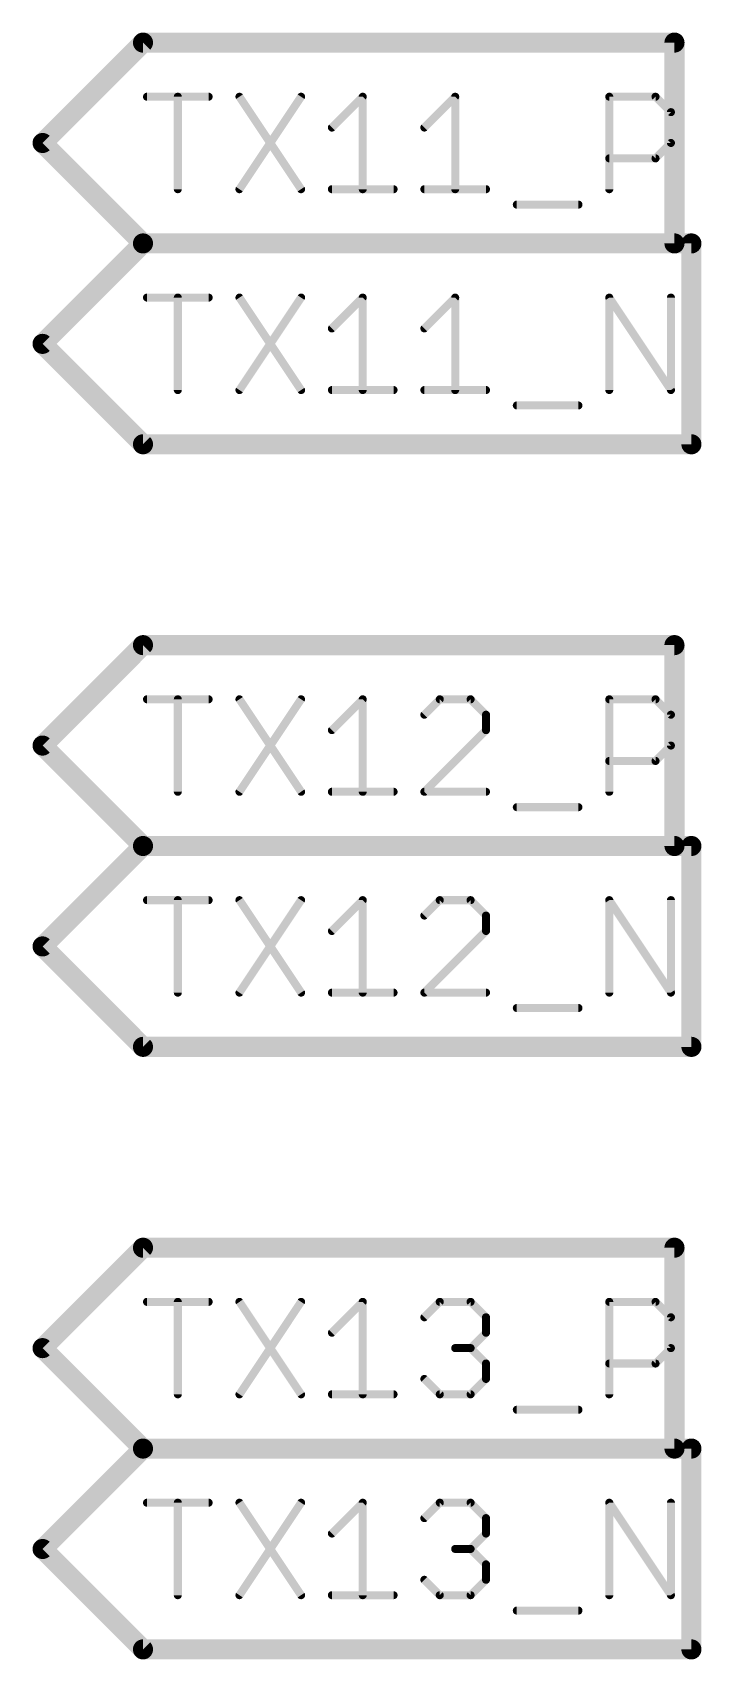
# Model space of a CAD drawing. Extents: x -72 to 265, y -97 to 216.
# Drawn here: x 40.51 to 48.97, y -36.96 to -16.38 of the extents above; entities that cross this region are included whole.
import ezdxf

# ---------------------------------------------------------------- set-up
doc = ezdxf.new("R2010")
doc.units = 0
doc.layers.add('95', color=251, linetype='CONTINUOUS')

msp = doc.modelspace()

# ---------------------------------------------------------------- linework, layer by layer
at = {"layer": '95'}
for points, const_width in [([(40.64, -17.78), (41.91, -16.51)], 0.254), ([(41.91, -16.51), (48.6324, -16.51)], 0.254), ([(48.6324, -16.51), (48.6324, -19.05)], 0.254), ([(41.9608, -17.1948), (42.7404, -17.1948)], 0.1016), ([(42.3506, -18.3642), (42.3506, -17.1948)], 0.1016), ([(43.1302, -17.1948), (43.9098, -18.3642)], 0.1016), ([(43.9098, -17.1948), (43.1302, -18.3642)], 0.1016), ([(44.2996, -17.5846), (44.6894, -17.1948)], 0.1016), ([(44.6894, -17.1948), (44.6894, -18.3642)], 0.1016), ([(45.469, -17.5846), (45.8588, -17.1948)], 0.1016), ([(45.8588, -17.1948), (45.8588, -18.3642)], 0.1016), ([(47.8078, -18.3642), (47.8078, -17.1948)], 0.1016), ([(47.8078, -17.1948), (48.3925, -17.1948)], 0.1016), ([(48.3925, -17.1948), (48.5874, -17.3897)], 0.1016), ([(48.5874, -17.3897), (48.5874, -17.7795)], 0.1016), ([(40.64, -17.78), (41.91, -19.05)], 0.254), ([(48.5874, -17.7795), (48.3925, -17.9744)], 0.1016), ([(48.3925, -17.9744), (47.8078, -17.9744)], 0.1016), ([(44.2996, -18.3642), (45.0792, -18.3642)], 0.1016), ([(45.469, -18.3642), (46.2486, -18.3642)], 0.1016), ([(46.6384, -18.5591), (47.418, -18.5591)], 0.1016), ([(40.64, -20.32), (41.91, -19.05)], 0.254), ([(41.91, -19.05), (48.8467, -19.05)], 0.254), ([(41.91, -19.05), (48.6324, -19.05)], 0.254), ([(48.8467, -19.05), (48.8467, -21.59)], 0.254), ([(41.9608, -19.7348), (42.7404, -19.7348)], 0.1016), ([(42.3506, -20.9042), (42.3506, -19.7348)], 0.1016), ([(43.1302, -19.7348), (43.9098, -20.9042)], 0.1016), ([(43.9098, -19.7348), (43.1302, -20.9042)], 0.1016), ([(44.2996, -20.1246), (44.6894, -19.7348)], 0.1016), ([(44.6894, -19.7348), (44.6894, -20.9042)], 0.1016), ([(45.469, -20.1246), (45.8588, -19.7348)], 0.1016), ([(45.8588, -19.7348), (45.8588, -20.9042)], 0.1016), ([(47.8078, -20.9042), (47.8078, -19.7348)], 0.1016), ([(47.8078, -19.7348), (48.5874, -20.9042)], 0.1016), ([(48.5874, -20.9042), (48.5874, -19.7348)], 0.1016), ([(40.64, -20.32), (41.91, -21.59)], 0.254), ([(44.2996, -20.9042), (45.0792, -20.9042)], 0.1016), ([(45.469, -20.9042), (46.2486, -20.9042)], 0.1016), ([(46.6384, -21.0991), (47.418, -21.0991)], 0.1016), ([(41.91, -21.59), (48.8467, -21.59)], 0.254), ([(40.64, -25.4), (41.91, -24.13)], 0.254), ([(41.91, -24.13), (48.6324, -24.13)], 0.254), ([(48.6324, -24.13), (48.6324, -26.67)], 0.254), ([(41.9608, -24.8148), (42.7404, -24.8148)], 0.1016), ([(42.3506, -25.9842), (42.3506, -24.8148)], 0.1016), ([(43.1302, -24.8148), (43.9098, -25.9842)], 0.1016), ([(43.9098, -24.8148), (43.1302, -25.9842)], 0.1016), ([(44.2996, -25.2046), (44.6894, -24.8148)], 0.1016), ([(44.6894, -24.8148), (44.6894, -25.9842)], 0.1016), ([(45.6639, -24.8148), (45.469, -25.0097)], 0.1016), ([(46.0537, -24.8148), (45.6639, -24.8148)], 0.1016), ([(46.2486, -25.0097), (46.0537, -24.8148)], 0.1016), ([(47.8078, -25.9842), (47.8078, -24.8148)], 0.1016), ([(47.8078, -24.8148), (48.3925, -24.8148)], 0.1016), ([(48.3925, -24.8148), (48.5874, -25.0097)], 0.1016), ([(46.2486, -25.2046), (46.2486, -25.0097)], 0.1016), ([(48.5874, -25.0097), (48.5874, -25.3995)], 0.1016), ([(40.64, -25.4), (41.91, -26.67)], 0.254), ([(45.469, -25.9842), (46.2486, -25.2046)], 0.1016), ([(48.5874, -25.3995), (48.3925, -25.5944)], 0.1016), ([(48.3925, -25.5944), (47.8078, -25.5944)], 0.1016), ([(44.2996, -25.9842), (45.0792, -25.9842)], 0.1016), ([(46.2486, -25.9842), (45.469, -25.9842)], 0.1016), ([(46.6384, -26.1791), (47.418, -26.1791)], 0.1016), ([(40.64, -27.94), (41.91, -26.67)], 0.254), ([(41.91, -26.67), (48.8467, -26.67)], 0.254), ([(41.91, -26.67), (48.6324, -26.67)], 0.254), ([(48.8467, -26.67), (48.8467, -29.21)], 0.254), ([(41.9608, -27.3548), (42.7404, -27.3548)], 0.1016), ([(42.3506, -28.5242), (42.3506, -27.3548)], 0.1016), ([(43.1302, -27.3548), (43.9098, -28.5242)], 0.1016), ([(43.9098, -27.3548), (43.1302, -28.5242)], 0.1016), ([(44.2996, -27.7446), (44.6894, -27.3548)], 0.1016), ([(44.6894, -27.3548), (44.6894, -28.5242)], 0.1016), ([(45.6639, -27.3548), (45.469, -27.5497)], 0.1016), ([(46.0537, -27.3548), (45.6639, -27.3548)], 0.1016), ([(46.2486, -27.5497), (46.0537, -27.3548)], 0.1016), ([(47.8078, -28.5242), (47.8078, -27.3548)], 0.1016), ([(47.8078, -27.3548), (48.5874, -28.5242)], 0.1016), ([(48.5874, -28.5242), (48.5874, -27.3548)], 0.1016), ([(46.2486, -27.7446), (46.2486, -27.5497)], 0.1016), ([(45.469, -28.5242), (46.2486, -27.7446)], 0.1016), ([(40.64, -27.94), (41.91, -29.21)], 0.254), ([(44.2996, -28.5242), (45.0792, -28.5242)], 0.1016), ([(46.2486, -28.5242), (45.469, -28.5242)], 0.1016), ([(46.6384, -28.7191), (47.418, -28.7191)], 0.1016), ([(41.91, -29.21), (48.8467, -29.21)], 0.254), ([(40.64, -33.02), (41.91, -31.75)], 0.254), ([(41.91, -31.75), (48.6324, -31.75)], 0.254), ([(48.6324, -31.75), (48.6324, -34.29)], 0.254), ([(41.9608, -32.4348), (42.7404, -32.4348)], 0.1016), ([(42.3506, -33.6042), (42.3506, -32.4348)], 0.1016), ([(43.1302, -32.4348), (43.9098, -33.6042)], 0.1016), ([(43.9098, -32.4348), (43.1302, -33.6042)], 0.1016), ([(44.2996, -32.8246), (44.6894, -32.4348)], 0.1016), ([(44.6894, -32.4348), (44.6894, -33.6042)], 0.1016), ([(45.469, -32.6297), (45.6639, -32.4348)], 0.1016), ([(45.6639, -32.4348), (46.0537, -32.4348)], 0.1016), ([(46.0537, -32.4348), (46.2486, -32.6297)], 0.1016), ([(47.8078, -33.6042), (47.8078, -32.4348)], 0.1016), ([(47.8078, -32.4348), (48.3925, -32.4348)], 0.1016), ([(48.3925, -32.4348), (48.5874, -32.6297)], 0.1016), ([(46.2486, -32.6297), (46.2486, -32.8246)], 0.1016), ([(48.5874, -32.6297), (48.5874, -33.0195)], 0.1016), ([(40.64, -33.02), (41.91, -34.29)], 0.254), ([(46.2486, -32.8246), (46.0537, -33.0195)], 0.1016), ([(46.0537, -33.0195), (45.8588, -33.0195)], 0.1016), ([(46.0537, -33.0195), (46.2486, -33.2144)], 0.1016), ([(48.5874, -33.0195), (48.3925, -33.2144)], 0.1016), ([(46.2486, -33.2144), (46.2486, -33.4093)], 0.1016), ([(48.3925, -33.2144), (47.8078, -33.2144)], 0.1016), ([(45.6639, -33.6042), (45.469, -33.4093)], 0.1016), ([(46.2486, -33.4093), (46.0537, -33.6042)], 0.1016), ([(44.2996, -33.6042), (45.0792, -33.6042)], 0.1016), ([(46.0537, -33.6042), (45.6639, -33.6042)], 0.1016), ([(46.6384, -33.7991), (47.418, -33.7991)], 0.1016), ([(40.64, -35.56), (41.91, -34.29)], 0.254), ([(41.91, -34.29), (48.8467, -34.29)], 0.254), ([(41.91, -34.29), (48.6324, -34.29)], 0.254), ([(48.8467, -34.29), (48.8467, -36.83)], 0.254), ([(41.9608, -34.9748), (42.7404, -34.9748)], 0.1016), ([(42.3506, -36.1442), (42.3506, -34.9748)], 0.1016), ([(43.1302, -34.9748), (43.9098, -36.1442)], 0.1016), ([(43.9098, -34.9748), (43.1302, -36.1442)], 0.1016), ([(44.2996, -35.3646), (44.6894, -34.9748)], 0.1016), ([(44.6894, -34.9748), (44.6894, -36.1442)], 0.1016), ([(45.469, -35.1697), (45.6639, -34.9748)], 0.1016), ([(45.6639, -34.9748), (46.0537, -34.9748)], 0.1016), ([(46.0537, -34.9748), (46.2486, -35.1697)], 0.1016), ([(47.8078, -36.1442), (47.8078, -34.9748)], 0.1016), ([(47.8078, -34.9748), (48.5874, -36.1442)], 0.1016), ([(48.5874, -36.1442), (48.5874, -34.9748)], 0.1016), ([(46.2486, -35.1697), (46.2486, -35.3646)], 0.1016), ([(46.2486, -35.3646), (46.0537, -35.5595)], 0.1016), ([(40.64, -35.56), (41.91, -36.83)], 0.254), ([(46.0537, -35.5595), (45.8588, -35.5595)], 0.1016), ([(46.0537, -35.5595), (46.2486, -35.7544)], 0.1016), ([(46.2486, -35.7544), (46.2486, -35.9493)], 0.1016), ([(45.6639, -36.1442), (45.469, -35.9493)], 0.1016), ([(46.2486, -35.9493), (46.0537, -36.1442)], 0.1016), ([(44.2996, -36.1442), (45.0792, -36.1442)], 0.1016), ([(46.0537, -36.1442), (45.6639, -36.1442)], 0.1016), ([(46.6384, -36.3391), (47.418, -36.3391)], 0.1016), ([(41.91, -36.83), (48.8467, -36.83)], 0.254)]:
    msp.add_lwpolyline(points, dxfattribs=dict(at, const_width=const_width))
for points, const_width in [([(41.91, -16.4465, 1), (41.91, -16.5735)], 0.127), ([(41.9549, -16.5549, 1), (41.8651, -16.4651)], 0.127), ([(48.6959, -16.51, 1), (48.5689, -16.51)], 0.127), ([(48.6324, -16.5735, 1), (48.6324, -16.4465)], 0.127), ([(41.9608, -17.1694, 1), (41.9608, -17.2202)], 0.0508), ([(42.376, -17.1948, 1), (42.3252, -17.1948)], 0.0508), ([(42.7404, -17.2202, 1), (42.7404, -17.1694)], 0.0508), ([(43.1513, -17.1807, 1), (43.1091, -17.2089)], 0.0508), ([(43.9309, -17.2089, 1), (43.8887, -17.1807)], 0.0508), ([(44.7148, -17.1948, 1), (44.664, -17.1948)], 0.0508), ([(44.7074, -17.2128, 1), (44.6714, -17.1768)], 0.0508), ([(45.8842, -17.1948, 1), (45.8334, -17.1948)], 0.0508), ([(45.8767, -17.2128, 1), (45.8408, -17.1768)], 0.0508), ([(47.8332, -17.1948, 1), (47.7824, -17.1948)], 0.0508), ([(47.8078, -17.1694, 1), (47.8078, -17.2202)], 0.0508), ([(48.4104, -17.1768, 1), (48.3745, -17.2128)], 0.0508), ([(48.3925, -17.2202, 1), (48.3925, -17.1694)], 0.0508), ([(48.6128, -17.3897, 1), (48.562, -17.3897)], 0.0508), ([(48.5694, -17.4077, 1), (48.6053, -17.3717)], 0.0508), ([(40.6849, -17.7351, 1), (40.5951, -17.8249)], 0.127), ([(40.5951, -17.7351, 1), (40.6849, -17.8249)], 0.127), ([(44.2816, -17.5666, 1), (44.3176, -17.6026)], 0.0508), ([(45.451, -17.5666, 1), (45.487, -17.6026)], 0.0508), ([(48.562, -17.7795, 1), (48.6128, -17.7795)], 0.0508), ([(48.6053, -17.7975, 1), (48.5694, -17.7615)], 0.0508), ([(47.8078, -17.949, 1), (47.8078, -17.9998)], 0.0508), ([(48.3745, -17.9564, 1), (48.4104, -17.9924)], 0.0508), ([(48.3925, -17.9998, 1), (48.3925, -17.949)], 0.0508), ([(42.3252, -18.3642, 1), (42.376, -18.3642)], 0.0508), ([(43.1091, -18.3501, 1), (43.1513, -18.3783)], 0.0508), ([(43.8887, -18.3783, 1), (43.9309, -18.3501)], 0.0508), ([(44.2996, -18.3388, 1), (44.2996, -18.3896)], 0.0508), ([(44.664, -18.3642, 1), (44.7148, -18.3642)], 0.0508), ([(45.0792, -18.3896, 1), (45.0792, -18.3388)], 0.0508), ([(45.469, -18.3388, 1), (45.469, -18.3896)], 0.0508), ([(45.8334, -18.3642, 1), (45.8842, -18.3642)], 0.0508), ([(46.2486, -18.3896, 1), (46.2486, -18.3388)], 0.0508), ([(46.6384, -18.5337, 1), (46.6384, -18.5845)], 0.0508), ([(47.418, -18.5845, 1), (47.418, -18.5337)], 0.0508), ([(47.7824, -18.3642, 1), (47.8332, -18.3642)], 0.0508), ([(41.91, -18.9865, 1), (41.91, -19.1135)], 0.127), ([(41.91, -18.9865, 1), (41.91, -19.1135)], 0.127), ([(41.9549, -19.0949, 1), (41.8651, -19.0051)], 0.127), ([(48.6324, -19.1135, 1), (48.6324, -18.9865)], 0.127), ([(48.9102, -19.05, 1), (48.7832, -19.05)], 0.127), ([(48.8467, -19.1135, 1), (48.8467, -18.9865)], 0.127), ([(41.8651, -19.0949, 1), (41.9549, -19.0051)], 0.127), ([(48.5689, -19.05, 1), (48.6959, -19.05)], 0.127), ([(41.9608, -19.7094, 1), (41.9608, -19.7602)], 0.0508), ([(42.376, -19.7348, 1), (42.3252, -19.7348)], 0.0508), ([(42.7404, -19.7602, 1), (42.7404, -19.7094)], 0.0508), ([(43.1513, -19.7207, 1), (43.1091, -19.7489)], 0.0508), ([(43.9309, -19.7489, 1), (43.8887, -19.7207)], 0.0508), ([(44.7148, -19.7348, 1), (44.664, -19.7348)], 0.0508), ([(44.7074, -19.7528, 1), (44.6714, -19.7168)], 0.0508), ([(45.8842, -19.7348, 1), (45.8334, -19.7348)], 0.0508), ([(45.8767, -19.7528, 1), (45.8408, -19.7168)], 0.0508), ([(47.8332, -19.7348, 1), (47.7824, -19.7348)], 0.0508), ([(47.8289, -19.7207, 1), (47.7867, -19.7489)], 0.0508), ([(48.6128, -19.7348, 1), (48.562, -19.7348)], 0.0508), ([(44.2816, -20.1066, 1), (44.3176, -20.1426)], 0.0508), ([(45.451, -20.1066, 1), (45.487, -20.1426)], 0.0508), ([(40.6849, -20.2751, 1), (40.5951, -20.3649)], 0.127), ([(40.5951, -20.2751, 1), (40.6849, -20.3649)], 0.127), ([(42.3252, -20.9042, 1), (42.376, -20.9042)], 0.0508), ([(43.1091, -20.8901, 1), (43.1513, -20.9183)], 0.0508), ([(43.8887, -20.9183, 1), (43.9309, -20.8901)], 0.0508), ([(44.2996, -20.8788, 1), (44.2996, -20.9296)], 0.0508), ([(44.664, -20.9042, 1), (44.7148, -20.9042)], 0.0508), ([(45.0792, -20.9296, 1), (45.0792, -20.8788)], 0.0508), ([(45.469, -20.8788, 1), (45.469, -20.9296)], 0.0508), ([(45.8334, -20.9042, 1), (45.8842, -20.9042)], 0.0508), ([(46.2486, -20.9296, 1), (46.2486, -20.8788)], 0.0508), ([(47.7824, -20.9042, 1), (47.8332, -20.9042)], 0.0508), ([(48.562, -20.9042, 1), (48.6128, -20.9042)], 0.0508), ([(48.5662, -20.9183, 1), (48.6085, -20.8901)], 0.0508), ([(46.6384, -21.0737, 1), (46.6384, -21.1245)], 0.0508), ([(47.418, -21.1245, 1), (47.418, -21.0737)], 0.0508), ([(41.91, -21.5265, 1), (41.91, -21.6535)], 0.127), ([(41.8651, -21.6349, 1), (41.9549, -21.5451)], 0.127), ([(48.7832, -21.59, 1), (48.9102, -21.59)], 0.127), ([(48.8467, -21.6535, 1), (48.8467, -21.5265)], 0.127), ([(41.91, -24.0665, 1), (41.91, -24.1935)], 0.127), ([(41.9549, -24.1749, 1), (41.8651, -24.0851)], 0.127), ([(48.6959, -24.13, 1), (48.5689, -24.13)], 0.127), ([(48.6324, -24.1935, 1), (48.6324, -24.0665)], 0.127), ([(41.9608, -24.7894, 1), (41.9608, -24.8402)], 0.0508), ([(42.376, -24.8148, 1), (42.3252, -24.8148)], 0.0508), ([(42.7404, -24.8402, 1), (42.7404, -24.7894)], 0.0508), ([(43.1513, -24.8007, 1), (43.1091, -24.8289)], 0.0508), ([(43.9309, -24.8289, 1), (43.8887, -24.8007)], 0.0508), ([(44.7148, -24.8148, 1), (44.664, -24.8148)], 0.0508), ([(44.7074, -24.8328, 1), (44.6714, -24.7968)], 0.0508), ([(45.6639, -24.7894, 1), (45.6639, -24.8402)], 0.0508), ([(45.6818, -24.8328, 1), (45.6459, -24.7968)], 0.0508), ([(46.0716, -24.7968, 1), (46.0357, -24.8328)], 0.0508), ([(46.0537, -24.8402, 1), (46.0537, -24.7894)], 0.0508), ([(47.8332, -24.8148, 1), (47.7824, -24.8148)], 0.0508), ([(47.8078, -24.7894, 1), (47.8078, -24.8402)], 0.0508), ([(48.4104, -24.7968, 1), (48.3745, -24.8328)], 0.0508), ([(48.3925, -24.8402, 1), (48.3925, -24.7894)], 0.0508), ([(45.451, -24.9917, 1), (45.487, -25.0277)], 0.0508), ([(46.274, -25.0097, 1), (46.2232, -25.0097)], 0.0508), ([(46.2306, -25.0277, 1), (46.2665, -24.9917)], 0.0508), ([(48.6128, -25.0097, 1), (48.562, -25.0097)], 0.0508), ([(48.5694, -25.0277, 1), (48.6053, -24.9917)], 0.0508), ([(40.6849, -25.3551, 1), (40.5951, -25.4449)], 0.127), ([(40.5951, -25.3551, 1), (40.6849, -25.4449)], 0.127), ([(44.2816, -25.1866, 1), (44.3176, -25.2226)], 0.0508), ([(46.2232, -25.2046, 1), (46.274, -25.2046)], 0.0508), ([(46.2665, -25.2226, 1), (46.2306, -25.1866)], 0.0508), ([(48.562, -25.3995, 1), (48.6128, -25.3995)], 0.0508), ([(48.6053, -25.4175, 1), (48.5694, -25.3815)], 0.0508), ([(47.8078, -25.569, 1), (47.8078, -25.6198)], 0.0508), ([(48.3745, -25.5764, 1), (48.4104, -25.6124)], 0.0508), ([(48.3925, -25.6198, 1), (48.3925, -25.569)], 0.0508), ([(42.3252, -25.9842, 1), (42.376, -25.9842)], 0.0508), ([(43.1091, -25.9701, 1), (43.1513, -25.9983)], 0.0508), ([(43.8887, -25.9983, 1), (43.9309, -25.9701)], 0.0508), ([(44.2996, -25.9588, 1), (44.2996, -26.0096)], 0.0508), ([(44.664, -25.9842, 1), (44.7148, -25.9842)], 0.0508), ([(45.0792, -26.0096, 1), (45.0792, -25.9588)], 0.0508), ([(45.451, -25.9662, 1), (45.487, -26.0022)], 0.0508), ([(45.469, -25.9588, 1), (45.469, -26.0096)], 0.0508), ([(46.2486, -26.0096, 1), (46.2486, -25.9588)], 0.0508), ([(46.6384, -26.1537, 1), (46.6384, -26.2045)], 0.0508), ([(47.418, -26.2045, 1), (47.418, -26.1537)], 0.0508), ([(47.7824, -25.9842, 1), (47.8332, -25.9842)], 0.0508), ([(41.91, -26.6065, 1), (41.91, -26.7335)], 0.127), ([(41.91, -26.6065, 1), (41.91, -26.7335)], 0.127), ([(41.9549, -26.7149, 1), (41.8651, -26.6251)], 0.127), ([(41.8651, -26.7149, 1), (41.9549, -26.6251)], 0.127), ([(48.5689, -26.67, 1), (48.6959, -26.67)], 0.127), ([(48.6324, -26.7335, 1), (48.6324, -26.6065)], 0.127), ([(48.9102, -26.67, 1), (48.7832, -26.67)], 0.127), ([(48.8467, -26.7335, 1), (48.8467, -26.6065)], 0.127), ([(41.9608, -27.3294, 1), (41.9608, -27.3802)], 0.0508), ([(42.376, -27.3548, 1), (42.3252, -27.3548)], 0.0508), ([(42.7404, -27.3802, 1), (42.7404, -27.3294)], 0.0508), ([(43.1513, -27.3407, 1), (43.1091, -27.3689)], 0.0508), ([(43.9309, -27.3689, 1), (43.8887, -27.3407)], 0.0508), ([(44.7148, -27.3548, 1), (44.664, -27.3548)], 0.0508), ([(44.7074, -27.3728, 1), (44.6714, -27.3368)], 0.0508), ([(45.6639, -27.3294, 1), (45.6639, -27.3802)], 0.0508), ([(45.6818, -27.3728, 1), (45.6459, -27.3368)], 0.0508), ([(46.0716, -27.3368, 1), (46.0357, -27.3728)], 0.0508), ([(46.0537, -27.3802, 1), (46.0537, -27.3294)], 0.0508), ([(47.8332, -27.3548, 1), (47.7824, -27.3548)], 0.0508), ([(47.8289, -27.3407, 1), (47.7867, -27.3689)], 0.0508), ([(48.6128, -27.3548, 1), (48.562, -27.3548)], 0.0508), ([(45.451, -27.5317, 1), (45.487, -27.5677)], 0.0508), ([(46.274, -27.5497, 1), (46.2232, -27.5497)], 0.0508), ([(46.2306, -27.5677, 1), (46.2665, -27.5317)], 0.0508), ([(44.2816, -27.7266, 1), (44.3176, -27.7626)], 0.0508), ([(46.2232, -27.7446, 1), (46.274, -27.7446)], 0.0508), ([(46.2665, -27.7626, 1), (46.2306, -27.7266)], 0.0508), ([(40.6849, -27.8951, 1), (40.5951, -27.9849)], 0.127), ([(40.5951, -27.8951, 1), (40.6849, -27.9849)], 0.127), ([(42.3252, -28.5242, 1), (42.376, -28.5242)], 0.0508), ([(43.1091, -28.5101, 1), (43.1513, -28.5383)], 0.0508), ([(43.8887, -28.5383, 1), (43.9309, -28.5101)], 0.0508), ([(44.2996, -28.4988, 1), (44.2996, -28.5496)], 0.0508), ([(44.664, -28.5242, 1), (44.7148, -28.5242)], 0.0508), ([(45.0792, -28.5496, 1), (45.0792, -28.4988)], 0.0508), ([(45.451, -28.5062, 1), (45.487, -28.5422)], 0.0508), ([(45.469, -28.4988, 1), (45.469, -28.5496)], 0.0508), ([(46.2486, -28.5496, 1), (46.2486, -28.4988)], 0.0508), ([(47.7824, -28.5242, 1), (47.8332, -28.5242)], 0.0508), ([(48.562, -28.5242, 1), (48.6128, -28.5242)], 0.0508), ([(48.5662, -28.5383, 1), (48.6085, -28.5101)], 0.0508), ([(46.6384, -28.6937, 1), (46.6384, -28.7445)], 0.0508), ([(47.418, -28.7445, 1), (47.418, -28.6937)], 0.0508), ([(41.91, -29.1465, 1), (41.91, -29.2735)], 0.127), ([(41.8651, -29.2549, 1), (41.9549, -29.1651)], 0.127), ([(48.7832, -29.21, 1), (48.9102, -29.21)], 0.127), ([(48.8467, -29.2735, 1), (48.8467, -29.1465)], 0.127), ([(41.91, -31.6865, 1), (41.91, -31.8135)], 0.127), ([(41.9549, -31.7949, 1), (41.8651, -31.7051)], 0.127), ([(48.6959, -31.75, 1), (48.5689, -31.75)], 0.127), ([(48.6324, -31.8135, 1), (48.6324, -31.6865)], 0.127), ([(41.9608, -32.4094, 1), (41.9608, -32.4602)], 0.0508), ([(42.376, -32.4348, 1), (42.3252, -32.4348)], 0.0508), ([(42.7404, -32.4602, 1), (42.7404, -32.4094)], 0.0508), ([(43.1513, -32.4207, 1), (43.1091, -32.4489)], 0.0508), ([(43.9309, -32.4489, 1), (43.8887, -32.4207)], 0.0508), ([(44.7148, -32.4348, 1), (44.664, -32.4348)], 0.0508), ([(44.7074, -32.4528, 1), (44.6714, -32.4168)], 0.0508), ([(45.6639, -32.4094, 1), (45.6639, -32.4602)], 0.0508), ([(45.6818, -32.4528, 1), (45.6459, -32.4168)], 0.0508), ([(46.0716, -32.4168, 1), (46.0357, -32.4528)], 0.0508), ([(46.0537, -32.4602, 1), (46.0537, -32.4094)], 0.0508), ([(47.8332, -32.4348, 1), (47.7824, -32.4348)], 0.0508), ([(47.8078, -32.4094, 1), (47.8078, -32.4602)], 0.0508), ([(48.4104, -32.4168, 1), (48.3745, -32.4528)], 0.0508), ([(48.3925, -32.4602, 1), (48.3925, -32.4094)], 0.0508), ([(45.451, -32.6117, 1), (45.487, -32.6477)], 0.0508), ([(46.274, -32.6297, 1), (46.2232, -32.6297)], 0.0508), ([(46.2306, -32.6477, 1), (46.2665, -32.6117)], 0.0508), ([(48.6128, -32.6297, 1), (48.562, -32.6297)], 0.0508), ([(48.5694, -32.6477, 1), (48.6053, -32.6117)], 0.0508), ([(40.6849, -32.9751, 1), (40.5951, -33.0649)], 0.127), ([(40.5951, -32.9751, 1), (40.6849, -33.0649)], 0.127), ([(44.2816, -32.8066, 1), (44.3176, -32.8426)], 0.0508), ([(46.2232, -32.8246, 1), (46.274, -32.8246)], 0.0508), ([(46.2665, -32.8426, 1), (46.2306, -32.8066)], 0.0508), ([(45.8588, -32.9941, 1), (45.8588, -33.0449)], 0.0508), ([(46.0716, -33.0015, 1), (46.0357, -33.0375)], 0.0508), ([(46.0357, -33.0015, 1), (46.0716, -33.0375)], 0.0508), ([(46.0537, -33.0449, 1), (46.0537, -32.9941)], 0.0508), ([(48.562, -33.0195, 1), (48.6128, -33.0195)], 0.0508), ([(48.6053, -33.0375, 1), (48.5694, -33.0015)], 0.0508), ([(46.274, -33.2144, 1), (46.2232, -33.2144)], 0.0508), ([(46.2306, -33.2324, 1), (46.2665, -33.1964)], 0.0508), ([(47.8078, -33.189, 1), (47.8078, -33.2398)], 0.0508), ([(48.3745, -33.1964, 1), (48.4104, -33.2324)], 0.0508), ([(48.3925, -33.2398, 1), (48.3925, -33.189)], 0.0508), ([(45.487, -33.3913, 1), (45.451, -33.4273)], 0.0508), ([(46.2232, -33.4093, 1), (46.274, -33.4093)], 0.0508), ([(46.2665, -33.4273, 1), (46.2306, -33.3913)], 0.0508), ([(42.3252, -33.6042, 1), (42.376, -33.6042)], 0.0508), ([(43.1091, -33.5901, 1), (43.1513, -33.6183)], 0.0508), ([(43.8887, -33.6183, 1), (43.9309, -33.5901)], 0.0508), ([(44.2996, -33.5788, 1), (44.2996, -33.6296)], 0.0508), ([(44.664, -33.6042, 1), (44.7148, -33.6042)], 0.0508), ([(45.0792, -33.6296, 1), (45.0792, -33.5788)], 0.0508), ([(45.6639, -33.5788, 1), (45.6639, -33.6296)], 0.0508), ([(45.6459, -33.6222, 1), (45.6818, -33.5862)], 0.0508), ([(46.0357, -33.5862, 1), (46.0716, -33.6222)], 0.0508), ([(46.0537, -33.6296, 1), (46.0537, -33.5788)], 0.0508), ([(47.7824, -33.6042, 1), (47.8332, -33.6042)], 0.0508), ([(46.6384, -33.7737, 1), (46.6384, -33.8245)], 0.0508), ([(47.418, -33.8245, 1), (47.418, -33.7737)], 0.0508), ([(41.91, -34.2265, 1), (41.91, -34.3535)], 0.127), ([(41.91, -34.2265, 1), (41.91, -34.3535)], 0.127), ([(41.9549, -34.3349, 1), (41.8651, -34.2451)], 0.127), ([(41.8651, -34.3349, 1), (41.9549, -34.2451)], 0.127), ([(48.5689, -34.29, 1), (48.6959, -34.29)], 0.127), ([(48.6324, -34.3535, 1), (48.6324, -34.2265)], 0.127), ([(48.9102, -34.29, 1), (48.7832, -34.29)], 0.127), ([(48.8467, -34.3535, 1), (48.8467, -34.2265)], 0.127), ([(41.9608, -34.9494, 1), (41.9608, -35.0002)], 0.0508), ([(42.376, -34.9748, 1), (42.3252, -34.9748)], 0.0508), ([(42.7404, -35.0002, 1), (42.7404, -34.9494)], 0.0508), ([(43.1513, -34.9607, 1), (43.1091, -34.9889)], 0.0508), ([(43.9309, -34.9889, 1), (43.8887, -34.9607)], 0.0508), ([(44.7148, -34.9748, 1), (44.664, -34.9748)], 0.0508), ([(44.7074, -34.9928, 1), (44.6714, -34.9568)], 0.0508), ([(45.6639, -34.9494, 1), (45.6639, -35.0002)], 0.0508), ([(45.6818, -34.9928, 1), (45.6459, -34.9568)], 0.0508), ([(46.0716, -34.9568, 1), (46.0357, -34.9928)], 0.0508), ([(46.0537, -35.0002, 1), (46.0537, -34.9494)], 0.0508), ([(47.8332, -34.9748, 1), (47.7824, -34.9748)], 0.0508), ([(47.8289, -34.9607, 1), (47.7867, -34.9889)], 0.0508), ([(48.6128, -34.9748, 1), (48.562, -34.9748)], 0.0508), ([(45.451, -35.1517, 1), (45.487, -35.1877)], 0.0508), ([(46.274, -35.1697, 1), (46.2232, -35.1697)], 0.0508), ([(46.2306, -35.1877, 1), (46.2665, -35.1517)], 0.0508), ([(44.2816, -35.3466, 1), (44.3176, -35.3826)], 0.0508), ([(46.2232, -35.3646, 1), (46.274, -35.3646)], 0.0508), ([(46.2665, -35.3826, 1), (46.2306, -35.3466)], 0.0508), ([(40.6849, -35.5151, 1), (40.5951, -35.6049)], 0.127), ([(40.5951, -35.5151, 1), (40.6849, -35.6049)], 0.127), ([(45.8588, -35.5341, 1), (45.8588, -35.5849)], 0.0508), ([(46.0716, -35.5415, 1), (46.0357, -35.5775)], 0.0508), ([(46.0357, -35.5415, 1), (46.0716, -35.5775)], 0.0508), ([(46.0537, -35.5849, 1), (46.0537, -35.5341)], 0.0508), ([(46.274, -35.7544, 1), (46.2232, -35.7544)], 0.0508), ([(46.2306, -35.7724, 1), (46.2665, -35.7364)], 0.0508), ([(45.487, -35.9313, 1), (45.451, -35.9673)], 0.0508), ([(46.2232, -35.9493, 1), (46.274, -35.9493)], 0.0508), ([(46.2665, -35.9673, 1), (46.2306, -35.9313)], 0.0508), ([(42.3252, -36.1442, 1), (42.376, -36.1442)], 0.0508), ([(43.1091, -36.1301, 1), (43.1513, -36.1583)], 0.0508), ([(43.8887, -36.1583, 1), (43.9309, -36.1301)], 0.0508), ([(44.2996, -36.1188, 1), (44.2996, -36.1696)], 0.0508), ([(44.664, -36.1442, 1), (44.7148, -36.1442)], 0.0508), ([(45.0792, -36.1696, 1), (45.0792, -36.1188)], 0.0508), ([(45.6639, -36.1188, 1), (45.6639, -36.1696)], 0.0508), ([(45.6459, -36.1622, 1), (45.6818, -36.1262)], 0.0508), ([(46.0357, -36.1262, 1), (46.0716, -36.1622)], 0.0508), ([(46.0537, -36.1696, 1), (46.0537, -36.1188)], 0.0508), ([(47.7824, -36.1442, 1), (47.8332, -36.1442)], 0.0508), ([(48.562, -36.1442, 1), (48.6128, -36.1442)], 0.0508), ([(48.5662, -36.1583, 1), (48.6085, -36.1301)], 0.0508), ([(46.6384, -36.3137, 1), (46.6384, -36.3645)], 0.0508), ([(47.418, -36.3645, 1), (47.418, -36.3137)], 0.0508), ([(41.91, -36.7665, 1), (41.91, -36.8935)], 0.127), ([(41.8651, -36.8749, 1), (41.9549, -36.7851)], 0.127), ([(48.7832, -36.83, 1), (48.9102, -36.83)], 0.127), ([(48.8467, -36.8935, 1), (48.8467, -36.7665)], 0.127)]:
    msp.add_lwpolyline(points, format="xyb", dxfattribs=dict(at, const_width=const_width))

doc.saveas('drawing.dxf')
